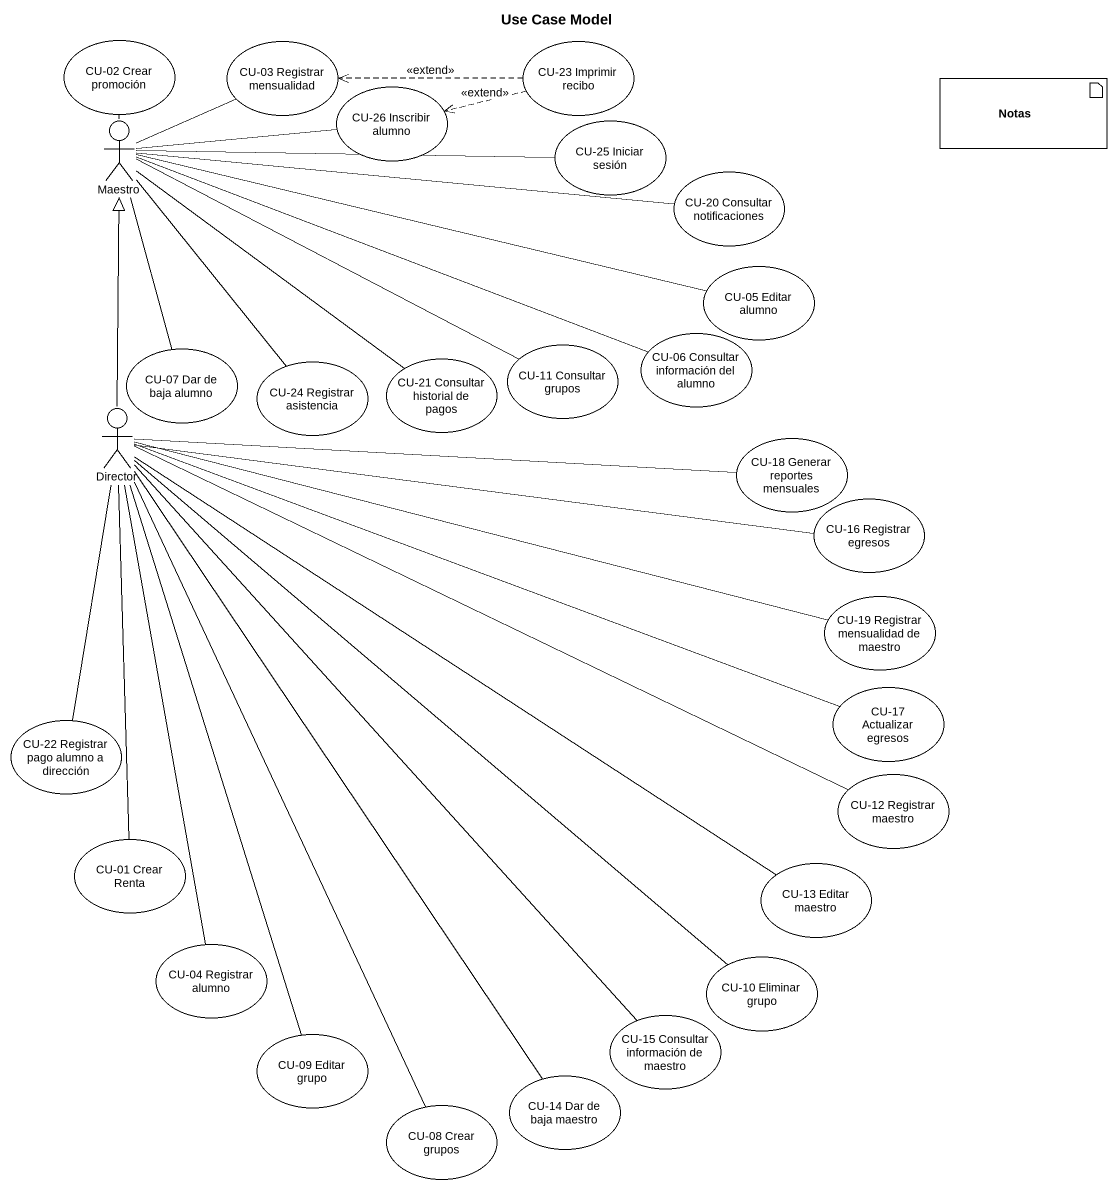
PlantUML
@startuml
title Use Case Model
usecase "CU-02 Crear promoción" as CU_02_Crear_promoción
usecase "CU-03 Registrar mensualidad" as CU_03_Registrar_mensualidad
usecase "CU-23 Imprimir recibo" as CU_23_Imprimir_recibo
usecase "CU-26 Inscribir alumno" as CU_26_Inscribir_alumno
artifact Notas
actor Maestro
usecase "CU-25 Iniciar sesión" as CU_25_Iniciar_sesión
usecase "CU-20 Consultar notificaciones" as CU_20_Consultar
usecase "CU-05 Editar alumno" as CU_05_Editar_alumno
usecase "CU-07 Dar de baja alumno" as CU_07_Dar_de_baja_alumno
usecase "CU-11 Consultar grupos" as CU_11_Consultar_grupos
usecase "CU-06 Consultar información del alumno" as CU_06_Consultar_información
usecase "CU-24 Registrar asistencia" as CU_24_Registrar_asistencia
usecase "CU-21 Consultar historial de pagos" as CU_21_Consultar_historial
actor Director
usecase "CU-18 Generar reportes mensuales" as CU_18_Generar_reportes
usecase "CU-16 Registrar egresos" as CU_16_Registrar_egresos
usecase "CU-19 Registrar mensualidad de maestro" as CU_19_Registrar_mensualidad
usecase "CU-22 Registrar pago alumno a dirección" as CU_22_Registrar_pago_alumno
usecase "CU-17 Actualizar egresos" as CU_17_Actualizar_egresos
usecase "CU-12 Registrar maestro" as CU_12_Registrar_maestro
usecase "CU-01 Crear Renta" as CU_01_Crear_Renta
usecase "CU-13 Editar maestro" as CU_13_Editar_maestro
usecase "CU-04 Registrar alumno" as CU_04_Registrar_alumno
usecase "CU-10 Eliminar grupo" as CU_10_Eliminar_grupo
usecase "CU-15 Consultar información de maestro" as CU_15_Consultar_información
usecase "CU-09 Editar grupo" as CU_09_Editar_grupo
usecase "CU-08 Crear grupos" as CU_08_Crear_grupos
usecase "CU-14 Dar de baja maestro" as CU_14_Dar_de_baja_maestro
CU_23_Imprimir_recibo .left.> CU_03_Registrar_mensualidad : <<extend>>
CU_23_Imprimir_recibo .left.> CU_26_Inscribir_alumno : <<extend>>
Maestro -up- CU_02_Crear_promoción
Maestro -right- CU_03_Registrar_mensualidad
Maestro -right- CU_26_Inscribir_alumno
Maestro -right- CU_25_Iniciar_sesión
Maestro -right- CU_20_Consultar
Maestro -right- CU_05_Editar_alumno
Maestro -- CU_07_Dar_de_baja_alumno
Maestro -right- CU_11_Consultar_grupos
Maestro -right- CU_06_Consultar_información
Maestro -- CU_24_Registrar_asistencia
Maestro -- CU_21_Consultar_historial
Director -up-|> Maestro
Director -right- CU_18_Generar_reportes
Director -right- CU_16_Registrar_egresos
Director -right- CU_19_Registrar_mensualidad
Director -- CU_22_Registrar_pago_alumno
Director -right- CU_17_Actualizar_egresos
Director -right- CU_12_Registrar_maestro
Director -- CU_01_Crear_Renta
Director -- CU_13_Editar_maestro
Director -- CU_04_Registrar_alumno
Director -- CU_10_Eliminar_grupo
Director -- CU_15_Consultar_información
Director -- CU_09_Editar_grupo
Director -- CU_08_Crear_grupos
Director -- CU_14_Dar_de_baja_maestro
@enduml
